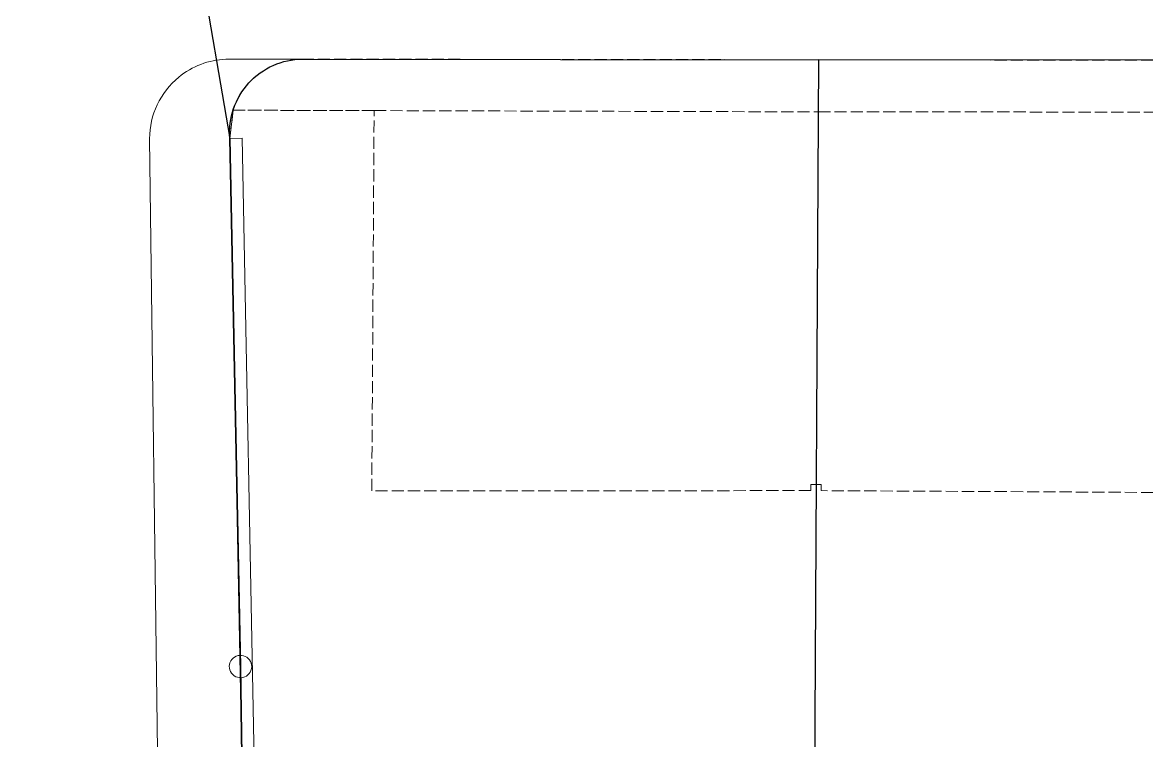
# Model space of a CAD drawing. Header units: metres. Extents: x -163 to 276, y -152 to 153.
# Drawn here: x -23.1 to 4.52, y 9.46 to 27.09 of the extents above; entities that cross this region are included whole.
import ezdxf

# ---------------------------------------------------------------- set-up
doc = ezdxf.new("R2010")
doc.units = ezdxf.units.M
doc.header["$MEASUREMENT"] = 0
doc.linetypes.add('Strich 6_1mm', pattern=[0.35, 0.3, -0.05])
for name, color, linetype in [('000 Kataster', 7, 'Continuous'), ('000-2 Kataster Parzellenpunkte', 7, 'Continuous'), ('000-3 Kataster Parzellengrenzen', 7, 'Continuous')]:
    doc.layers.add(name, color=color, linetype=linetype)

msp = doc.modelspace()

# ---------------------------------------------------------------- linework, layer by layer
at = {"layer": '000 Kataster', "color": 251, "linetype": 'Continuous', "lineweight": 13, "true_color": 0x5f5f5f}
for points in [[(25.357, 26.25), (11.822, 26.351), (8.821, 26.238), (5.88, 26.165), (-3.545, 26.177), (-16.219, 26.193), (-18.1, 26.191, 0.162937), (-19.261, 25.75, 0.223957), (-19.977, 24.239), (-19.773, 8.583), (-19.544, -7.552, 0.171691), (-18.147, -11.539), (-27.212, -11.056, 0.19894)], [(25.615, -11.887), (13.532, -11.864), (-12.99, -11.813), (-13.451, -11.79, -0.142534), (-16.075, -10.751, -0.102722), (-17.078, -9.381, -0.10257), (-17.451, -7.725), (-17.702, 8.553), (-17.744, 11.278), (-18.005, 24.247), (-17.926, 24.939, -0.107846), (-17.537, 25.61, -0.20943), (-16.219, 26.193), (-18.1, 26.191, 0.162937), (-19.261, 25.75, 0.223957), (-19.977, 24.239), (-19.773, 8.583), (-19.544, -7.552, 0.171691), (-18.147, -11.539), (-27.212, -11.056, 0.19894)], [(-17.402, 8.552), (-17.402, 8.557), (-17.703, 24.253), (-18.005, 24.247), (-17.702, 8.553), (-17.451, -7.725, 0.10257), (-17.078, -9.381, 0.102722), (-16.075, -10.751, 0.142534), (-13.451, -11.79, 0.022094), (-12.99, -11.813)]]:
    msp.add_lwpolyline(points, format="xyb", dxfattribs=at)
at = {"layer": '000 Kataster', "color": 251, "linetype": 'Strich 6_1mm', "lineweight": 13, "true_color": 0x5f5f5f}
msp.add_lwpolyline([(25.357, 26.25), (11.822, 26.351), (8.821, 26.238), (5.88, 26.165), (-3.545, 26.177), (-16.219, 26.193, 0.20943), (-17.537, 25.61, 0.107846), (-17.926, 24.939), (-14.461, 24.929), (-3.552, 24.897), (5.947, 24.893), (8.814, 24.892), (8.732, 8.439), (-17.702, 8.553), (-17.451, -7.725, 0.10257), (-17.078, -9.381, 0.102722), (-16.075, -10.751, 0.142534), (-13.451, -11.79), (-12.99, -11.813), (13.532, -11.864), (25.615, -11.887)], format="xyb", dxfattribs=at)
msp.add_lwpolyline([(-17.926, 24.939), (-18.005, 24.247), (-17.744, 11.278), (-17.702, 8.553), (8.732, 8.439), (8.814, 24.892), (5.947, 24.893), (5.881, 15.547), (-3.479, 15.597), (-3.479, 15.746), (-3.598, 15.747), (-3.729, 15.748), (-3.729, 15.598), (-14.518, 15.589), (-14.461, 24.929)], close=True, dxfattribs=at)
at = {"layer": '000-2 Kataster Parzellenpunkte', "color": 251, "linetype": 'Continuous', "lineweight": 13, "true_color": 0x5f5f5f}
msp.add_lwpolyline([(-17.67, 11.543), (-17.715, 11.552), (-17.76, 11.553), (-17.805, 11.546), (-17.849, 11.532), (-17.889, 11.512), (-17.926, 11.485), (-17.957, 11.452), (-17.983, 11.415), (-18.002, 11.373), (-18.014, 11.33), (-18.019, 11.285), (-18.016, 11.239), (-18.006, 11.195), (-17.989, 11.153), (-17.965, 11.114), (-17.935, 11.08), (-17.9, 11.051), (-17.86, 11.029), (-17.818, 11.013), (-17.773, 11.005), (-17.728, 11.004), (-17.683, 11.01), (-17.64, 11.024), (-17.599, 11.044), (-17.563, 11.071), (-17.531, 11.104), (-17.505, 11.142), (-17.486, 11.183), (-17.474, 11.227), (-17.469, 11.272), (-17.472, 11.317), (-17.482, 11.361), (-17.499, 11.403), (-17.523, 11.442), (-17.553, 11.476), (-17.588, 11.505), (-17.628, 11.527)], close=True, dxfattribs=at)
at = {"layer": '000-3 Kataster Parzellengrenzen', "color": 251, "linetype": 'Continuous', "lineweight": 25, "true_color": 0x5f5f5f}
msp.add_lwpolyline([(-23.905, 59.629), (-22.31, 50.148), (-20.316, 37.852), (-19.496, 32.932), (-18.005, 24.247), (-17.744, 11.278), (-17.702, 8.553), (-17.451, -7.725, 0.207773), (-16.075, -10.751, 0.142534), (-13.451, -11.79), (-34.172, -10.684, 0.173122)], format="xyb", dxfattribs=at)
msp.add_lwpolyline([(-3.638, 8.491), (8.732, 8.439), (8.821, 26.238), (5.88, 26.165), (-3.545, 26.177), (-3.553, 24.747)], close=True, dxfattribs=at)
msp.add_lwpolyline([(-3.638, 8.491), (-16.189, 8.546), (-17.702, 8.553), (-17.744, 11.278), (-18.005, 24.247, -0.437108), (-16.219, 26.193), (-3.545, 26.177), (-3.553, 24.747)], format="xyb", close=True, dxfattribs=at)

doc.saveas('drawing.dxf')
